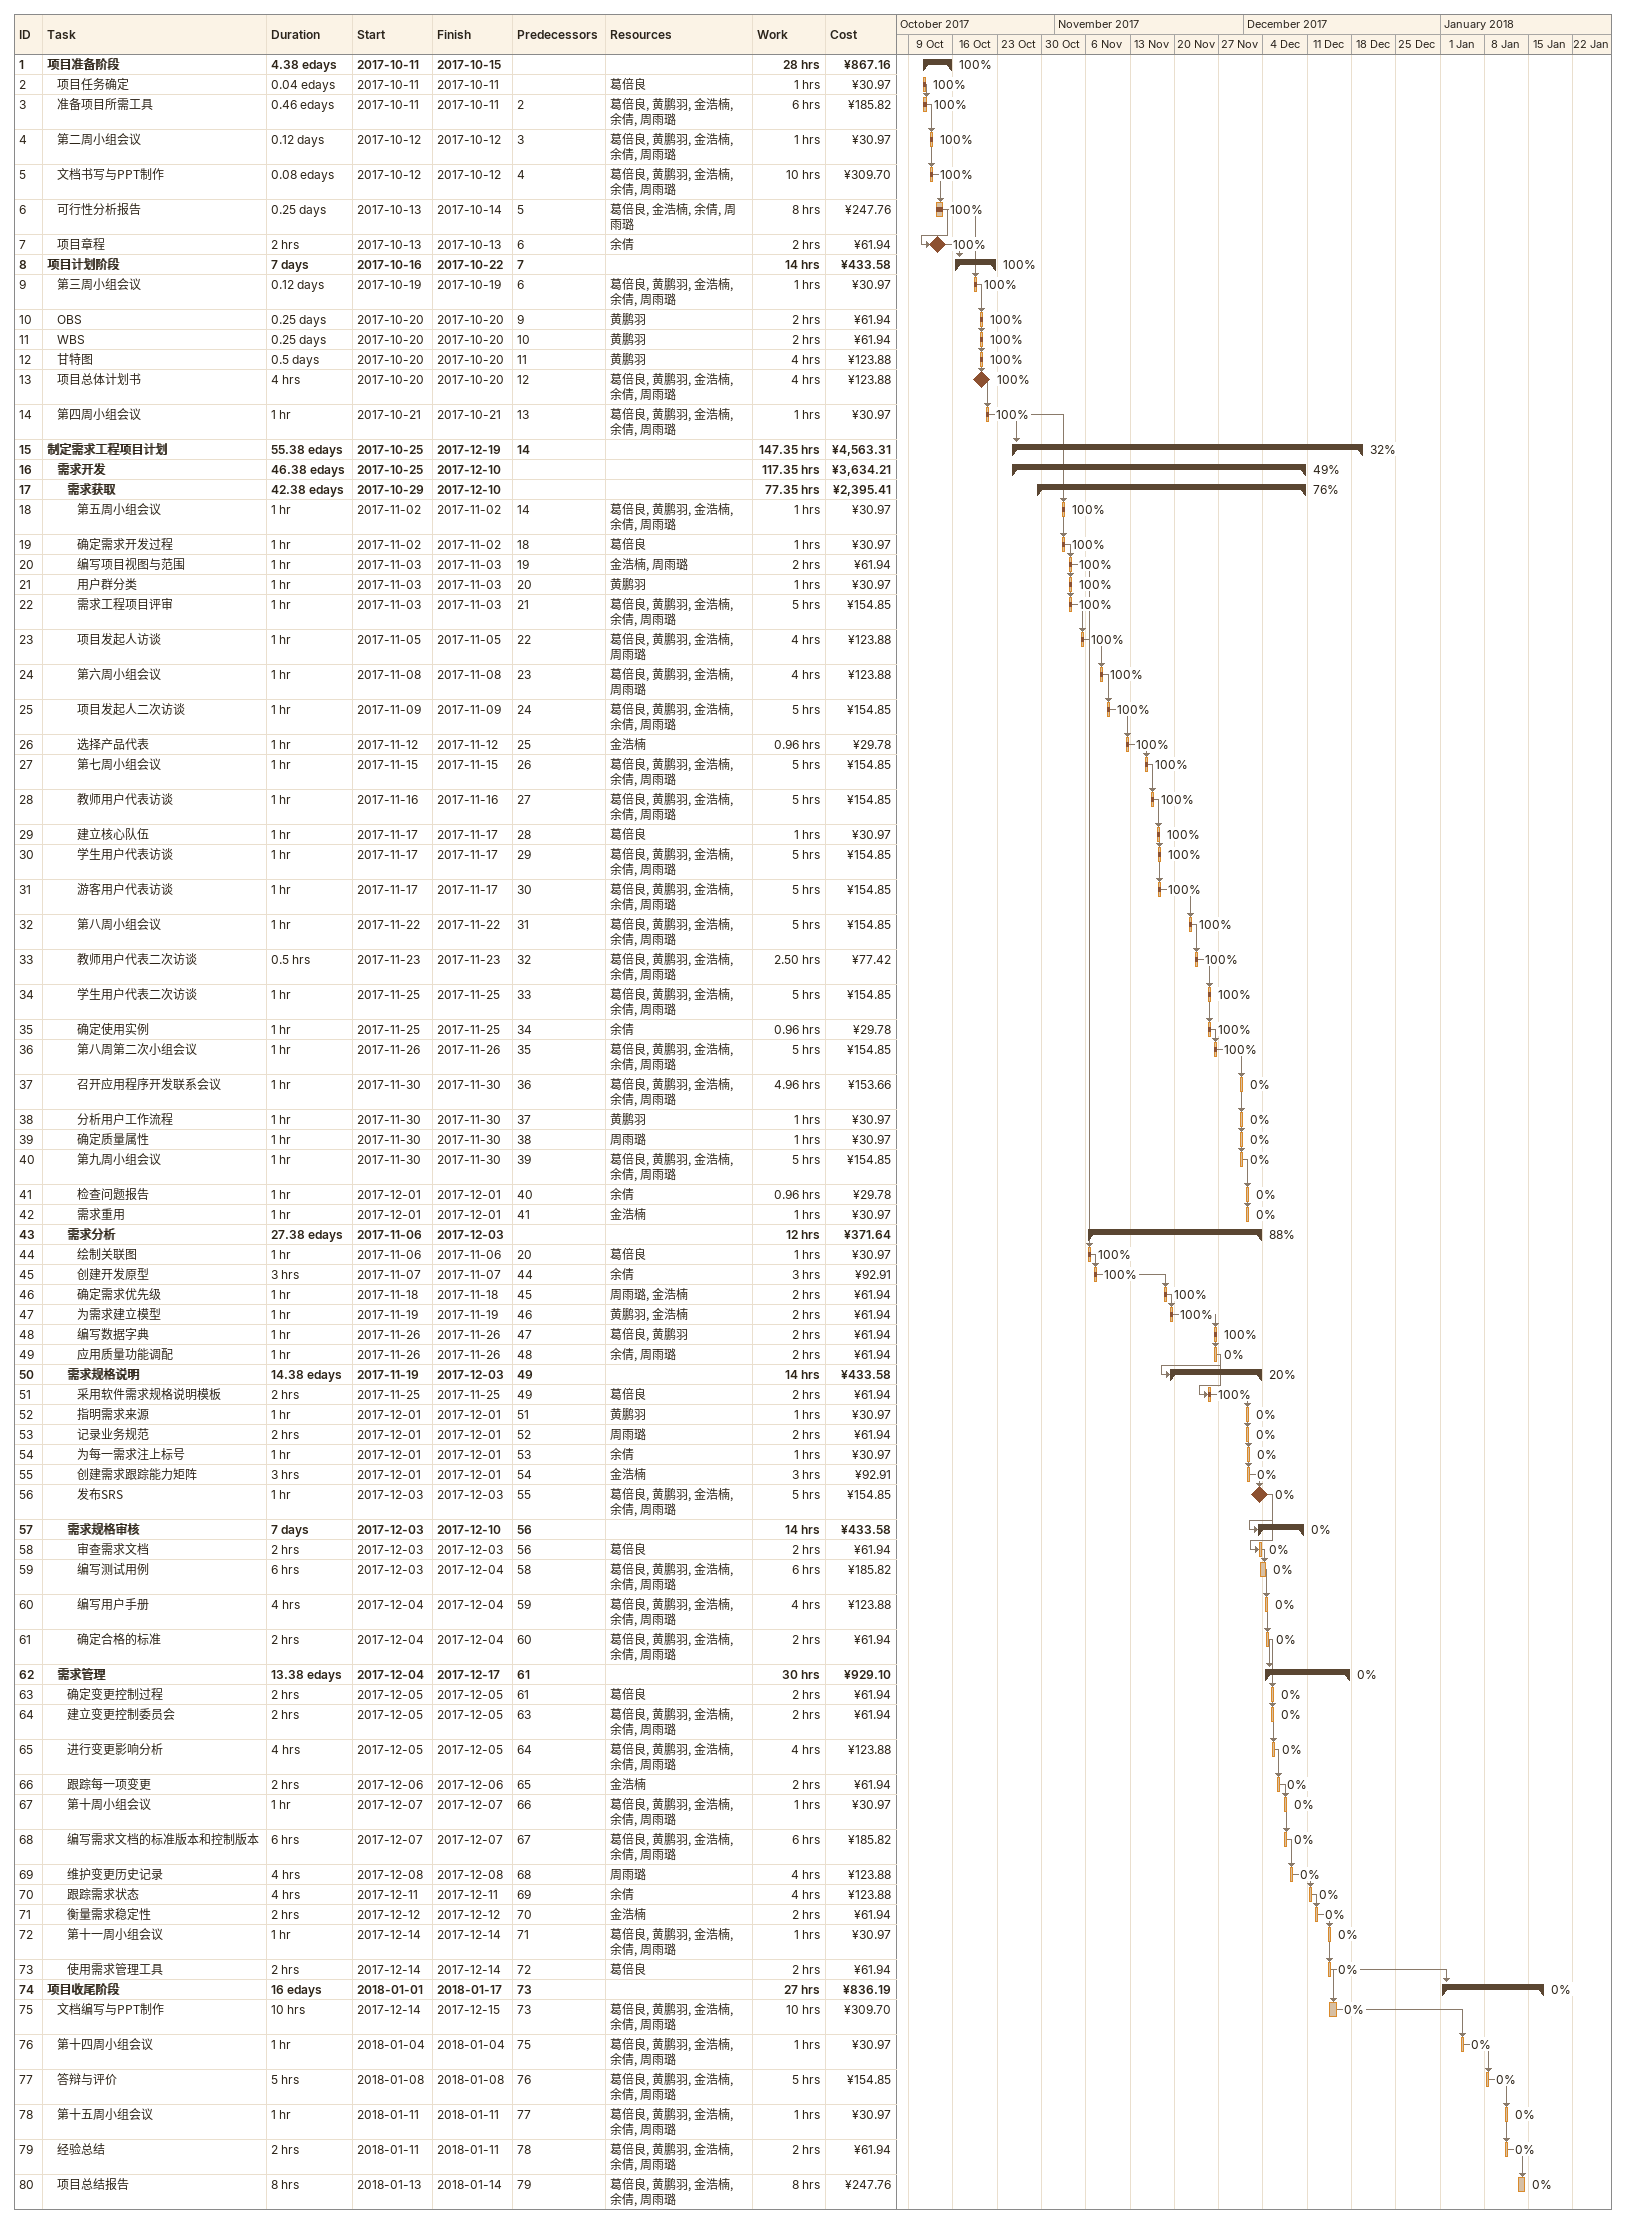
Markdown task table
| ID | Level | Task | Duration | Start | Finish | Predecessors | Resources | % complete | Work (h) | Cost (¥) |
|---|---|---|---|---|---|---|---|---|---|---|
| 1 | 1 | **项目准备阶段** | 4.38ed | 2017-10-11 | 2017-10-15 |  |  | 100 | 28 | 867.16 |
| 2 | 2 | 项目任务确定 | 0.04ed | 2017-10-11 | 2017-10-11 |  | 葛倍良 | 100 | 1 | 30.97 |
| 3 | 2 | 准备项目所需工具 | 0.46ed | 2017-10-11 | 2017-10-11 | 2 | 葛倍良, 黄鹏羽, 金浩楠, 余倩, 周雨璐 | 100 | 6 | 185.82 |
| 4 | 2 | 第二周小组会议 | 0.12d | 2017-10-12 | 2017-10-12 | 3 | 葛倍良, 黄鹏羽, 金浩楠, 余倩, 周雨璐 | 100 | 1 | 30.97 |
| 5 | 2 | 文档书写与PPT制作 | 0.08ed | 2017-10-12 | 2017-10-12 | 4 | 葛倍良, 黄鹏羽, 金浩楠, 余倩, 周雨璐 | 100 | 10 | 309.70 |
| 6 | 2 | 可行性分析报告 | 0.25d | 2017-10-13 | 2017-10-14 | 5 | 葛倍良, 金浩楠, 余倩, 周雨璐 | 100 | 8 | 247.76 |
| 7 | 2 | 项目章程 | 2h | 2017-10-13 | 2017-10-13 | 6 | 余倩 | 100 | 2 | 61.94 |
| 8 | 1 | **项目计划阶段** | 7d | 2017-10-16 | 2017-10-22 | 7 |  | 100 | 14 | 433.58 |
| 9 | 2 | 第三周小组会议 | 0.12d | 2017-10-19 | 2017-10-19 | 6 | 葛倍良, 黄鹏羽, 金浩楠, 余倩, 周雨璐 | 100 | 1 | 30.97 |
| 10 | 2 | OBS | 0.25d | 2017-10-20 | 2017-10-20 | 9 | 黄鹏羽 | 100 | 2 | 61.94 |
| 11 | 2 | WBS | 0.25d | 2017-10-20 | 2017-10-20 | 10 | 黄鹏羽 | 100 | 2 | 61.94 |
| 12 | 2 | 甘特图 | 0.5d | 2017-10-20 | 2017-10-20 | 11 | 黄鹏羽 | 100 | 4 | 123.88 |
| 13 | 2 | 项目总体计划书 | 4h | 2017-10-20 | 2017-10-20 | 12 | 葛倍良, 黄鹏羽, 金浩楠, 余倩, 周雨璐 | 100 | 4 | 123.88 |
| 14 | 2 | 第四周小组会议 | 1h | 2017-10-21 | 2017-10-21 | 13 | 葛倍良, 黄鹏羽, 金浩楠, 余倩, 周雨璐 | 100 | 1 | 30.97 |
| 15 | 1 | **制定需求工程项目计划** | 55.38ed | 2017-10-25 | 2017-12-19 | 14 |  | 32 | 147.35 | 4563.31 |
| 16 | 2 | **需求开发** | 46.38ed | 2017-10-25 | 2017-12-10 |  |  | 49 | 117.35 | 3634.21 |
| 17 | 3 | **需求获取** | 42.38ed | 2017-10-29 | 2017-12-10 |  |  | 76 | 77.35 | 2395.41 |
| 18 | 4 | 第五周小组会议 | 1h | 2017-11-02 | 2017-11-02 | 14 | 葛倍良, 黄鹏羽, 金浩楠, 余倩, 周雨璐 | 100 | 1 | 30.97 |
| 19 | 4 | 确定需求开发过程 | 1h | 2017-11-02 | 2017-11-02 | 18 | 葛倍良 | 100 | 1 | 30.97 |
| 20 | 4 | 编写项目视图与范围 | 1h | 2017-11-03 | 2017-11-03 | 19 | 金浩楠, 周雨璐 | 100 | 2 | 61.94 |
| 21 | 4 | 用户群分类 | 1h | 2017-11-03 | 2017-11-03 | 20 | 黄鹏羽 | 100 | 1 | 30.97 |
| 22 | 4 | 需求工程项目评审 | 1h | 2017-11-03 | 2017-11-03 | 21 | 葛倍良, 黄鹏羽, 金浩楠, 余倩, 周雨璐 | 100 | 5 | 154.85 |
| 23 | 4 | 项目发起人访谈 | 1h | 2017-11-05 | 2017-11-05 | 22 | 葛倍良, 黄鹏羽, 金浩楠, 周雨璐 | 100 | 4 | 123.88 |
| 24 | 4 | 第六周小组会议 | 1h | 2017-11-08 | 2017-11-08 | 23 | 葛倍良, 黄鹏羽, 金浩楠, 周雨璐 | 100 | 4 | 123.88 |
| 25 | 4 | 项目发起人二次访谈 | 1h | 2017-11-09 | 2017-11-09 | 24 | 葛倍良, 黄鹏羽, 金浩楠, 余倩, 周雨璐 | 100 | 5 | 154.85 |
| 26 | 4 | 选择产品代表 | 1h | 2017-11-12 | 2017-11-12 | 25 | 金浩楠 | 100 | 0.96 | 29.78 |
| 27 | 4 | 第七周小组会议 | 1h | 2017-11-15 | 2017-11-15 | 26 | 葛倍良, 黄鹏羽, 金浩楠, 余倩, 周雨璐 | 100 | 5 | 154.85 |
| 28 | 4 | 教师用户代表访谈 | 1h | 2017-11-16 | 2017-11-16 | 27 | 葛倍良, 黄鹏羽, 金浩楠, 余倩, 周雨璐 | 100 | 5 | 154.85 |
| 29 | 4 | 建立核心队伍 | 1h | 2017-11-17 | 2017-11-17 | 28 | 葛倍良 | 100 | 1 | 30.97 |
| 30 | 4 | 学生用户代表访谈 | 1h | 2017-11-17 | 2017-11-17 | 29 | 葛倍良, 黄鹏羽, 金浩楠, 余倩, 周雨璐 | 100 | 5 | 154.85 |
| 31 | 4 | 游客用户代表访谈 | 1h | 2017-11-17 | 2017-11-17 | 30 | 葛倍良, 黄鹏羽, 金浩楠, 余倩, 周雨璐 | 100 | 5 | 154.85 |
| 32 | 4 | 第八周小组会议 | 1h | 2017-11-22 | 2017-11-22 | 31 | 葛倍良, 黄鹏羽, 金浩楠, 余倩, 周雨璐 | 100 | 5 | 154.85 |
| 33 | 4 | 教师用户代表二次访谈 | 0.5h | 2017-11-23 | 2017-11-23 | 32 | 葛倍良, 黄鹏羽, 金浩楠, 余倩, 周雨璐 | 100 | 2.50 | 77.42 |
| 34 | 4 | 学生用户代表二次访谈 | 1h | 2017-11-25 | 2017-11-25 | 33 | 葛倍良, 黄鹏羽, 金浩楠, 余倩, 周雨璐 | 100 | 5 | 154.85 |
| 35 | 4 | 确定使用实例 | 1h | 2017-11-25 | 2017-11-25 | 34 | 余倩 | 100 | 0.96 | 29.78 |
| 36 | 4 | 第八周第二次小组会议 | 1h | 2017-11-26 | 2017-11-26 | 35 | 葛倍良, 黄鹏羽, 金浩楠, 余倩, 周雨璐 | 100 | 5 | 154.85 |
| 37 | 4 | 召开应用程序开发联系会议 | 1h | 2017-11-30 | 2017-11-30 | 36 | 葛倍良, 黄鹏羽, 金浩楠, 余倩, 周雨璐 | 0 | 4.96 | 153.66 |
| 38 | 4 | 分析用户工作流程 | 1h | 2017-11-30 | 2017-11-30 | 37 | 黄鹏羽 | 0 | 1 | 30.97 |
| 39 | 4 | 确定质量属性 | 1h | 2017-11-30 | 2017-11-30 | 38 | 周雨璐 | 0 | 1 | 30.97 |
| 40 | 4 | 第九周小组会议 | 1h | 2017-11-30 | 2017-11-30 | 39 | 葛倍良, 黄鹏羽, 金浩楠, 余倩, 周雨璐 | 0 | 5 | 154.85 |
| 41 | 4 | 检查问题报告 | 1h | 2017-12-01 | 2017-12-01 | 40 | 余倩 | 0 | 0.96 | 29.78 |
| 42 | 4 | 需求重用 | 1h | 2017-12-01 | 2017-12-01 | 41 | 金浩楠 | 0 | 1 | 30.97 |
| 43 | 3 | **需求分析** | 27.38ed | 2017-11-06 | 2017-12-03 |  |  | 88 | 12 | 371.64 |
| 44 | 4 | 绘制关联图 | 1h | 2017-11-06 | 2017-11-06 | 20 | 葛倍良 | 100 | 1 | 30.97 |
| 45 | 4 | 创建开发原型 | 3h | 2017-11-07 | 2017-11-07 | 44 | 余倩 | 100 | 3 | 92.91 |
| 46 | 4 | 确定需求优先级 | 1h | 2017-11-18 | 2017-11-18 | 45 | 周雨璐, 金浩楠 | 100 | 2 | 61.94 |
| 47 | 4 | 为需求建立模型 | 1h | 2017-11-19 | 2017-11-19 | 46 | 黄鹏羽, 金浩楠 | 100 | 2 | 61.94 |
| 48 | 4 | 编写数据字典 | 1h | 2017-11-26 | 2017-11-26 | 47 | 葛倍良, 黄鹏羽 | 100 | 2 | 61.94 |
| 49 | 4 | 应用质量功能调配 | 1h | 2017-11-26 | 2017-11-26 | 48 | 余倩, 周雨璐 | 0 | 2 | 61.94 |
| 50 | 3 | **需求规格说明** | 14.38ed | 2017-11-19 | 2017-12-03 | 49 |  | 20 | 14 | 433.58 |
| 51 | 4 | 采用软件需求规格说明模板 | 2h | 2017-11-25 | 2017-11-25 | 49 | 葛倍良 | 100 | 2 | 61.94 |
| 52 | 4 | 指明需求来源 | 1h | 2017-12-01 | 2017-12-01 | 51 | 黄鹏羽 | 0 | 1 | 30.97 |
| 53 | 4 | 记录业务规范 | 2h | 2017-12-01 | 2017-12-01 | 52 | 周雨璐 | 0 | 2 | 61.94 |
| 54 | 4 | 为每一需求注上标号 | 1h | 2017-12-01 | 2017-12-01 | 53 | 余倩 | 0 | 1 | 30.97 |
| 55 | 4 | 创建需求跟踪能力矩阵 | 3h | 2017-12-01 | 2017-12-01 | 54 | 金浩楠 | 0 | 3 | 92.91 |
| 56 | 4 | 发布SRS | 1h | 2017-12-03 | 2017-12-03 | 55 | 葛倍良, 黄鹏羽, 金浩楠, 余倩, 周雨璐 | 0 | 5 | 154.85 |
| 57 | 3 | **需求规格审核** | 7d | 2017-12-03 | 2017-12-10 | 56 |  | 0 | 14 | 433.58 |
| 58 | 4 | 审查需求文档 | 2h | 2017-12-03 | 2017-12-03 | 56 | 葛倍良 | 0 | 2 | 61.94 |
| 59 | 4 | 编写测试用例 | 6h | 2017-12-03 | 2017-12-04 | 58 | 葛倍良, 黄鹏羽, 金浩楠, 余倩, 周雨璐 | 0 | 6 | 185.82 |
| 60 | 4 | 编写用户手册 | 4h | 2017-12-04 | 2017-12-04 | 59 | 葛倍良, 黄鹏羽, 金浩楠, 余倩, 周雨璐 | 0 | 4 | 123.88 |
| 61 | 4 | 确定合格的标准 | 2h | 2017-12-04 | 2017-12-04 | 60 | 葛倍良, 黄鹏羽, 金浩楠, 余倩, 周雨璐 | 0 | 2 | 61.94 |
| 62 | 2 | **需求管理** | 13.38ed | 2017-12-04 | 2017-12-17 | 61 |  | 0 | 30 | 929.10 |
| 63 | 3 | 确定变更控制过程 | 2h | 2017-12-05 | 2017-12-05 | 61 | 葛倍良 | 0 | 2 | 61.94 |
| 64 | 3 | 建立变更控制委员会 | 2h | 2017-12-05 | 2017-12-05 | 63 | 葛倍良, 黄鹏羽, 金浩楠, 余倩, 周雨璐 | 0 | 2 | 61.94 |
| 65 | 3 | 进行变更影响分析 | 4h | 2017-12-05 | 2017-12-05 | 64 | 葛倍良, 黄鹏羽, 金浩楠, 余倩, 周雨璐 | 0 | 4 | 123.88 |
| 66 | 3 | 跟踪每一项变更 | 2h | 2017-12-06 | 2017-12-06 | 65 | 金浩楠 | 0 | 2 | 61.94 |
| 67 | 3 | 第十周小组会议 | 1h | 2017-12-07 | 2017-12-07 | 66 | 葛倍良, 黄鹏羽, 金浩楠, 余倩, 周雨璐 | 0 | 1 | 30.97 |
| 68 | 3 | 编写需求文档的标准版本和控制版本 | 6h | 2017-12-07 | 2017-12-07 | 67 | 葛倍良, 黄鹏羽, 金浩楠, 余倩, 周雨璐 | 0 | 6 | 185.82 |
| 69 | 3 | 维护变更历史记录 | 4h | 2017-12-08 | 2017-12-08 | 68 | 周雨璐 | 0 | 4 | 123.88 |
| 70 | 3 | 跟踪需求状态 | 4h | 2017-12-11 | 2017-12-11 | 69 | 余倩 | 0 | 4 | 123.88 |
| 71 | 3 | 衡量需求稳定性 | 2h | 2017-12-12 | 2017-12-12 | 70 | 金浩楠 | 0 | 2 | 61.94 |
| 72 | 3 | 第十一周小组会议 | 1h | 2017-12-14 | 2017-12-14 | 71 | 葛倍良, 黄鹏羽, 金浩楠, 余倩, 周雨璐 | 0 | 1 | 30.97 |
| 73 | 3 | 使用需求管理工具 | 2h | 2017-12-14 | 2017-12-14 | 72 | 葛倍良 | 0 | 2 | 61.94 |
| 74 | 1 | **项目收尾阶段** | 16ed | 2018-01-01 | 2018-01-17 | 73 |  | 0 | 27 | 836.19 |
| 75 | 2 | 文档编写与PPT制作 | 10h | 2017-12-14 | 2017-12-15 | 73 | 葛倍良, 黄鹏羽, 金浩楠, 余倩, 周雨璐 | 0 | 10 | 309.70 |
| 76 | 2 | 第十四周小组会议 | 1h | 2018-01-04 | 2018-01-04 | 75 | 葛倍良, 黄鹏羽, 金浩楠, 余倩, 周雨璐 | 0 | 1 | 30.97 |
| 77 | 2 | 答辩与评价 | 5h | 2018-01-08 | 2018-01-08 | 76 | 葛倍良, 黄鹏羽, 金浩楠, 余倩, 周雨璐 | 0 | 5 | 154.85 |
| 78 | 2 | 第十五周小组会议 | 1h | 2018-01-11 | 2018-01-11 | 77 | 葛倍良, 黄鹏羽, 金浩楠, 余倩, 周雨璐 | 0 | 1 | 30.97 |
| 79 | 2 | 经验总结 | 2h | 2018-01-11 | 2018-01-11 | 78 | 葛倍良, 黄鹏羽, 金浩楠, 余倩, 周雨璐 | 0 | 2 | 61.94 |
| 80 | 2 | 项目总结报告 | 8h | 2018-01-13 | 2018-01-14 | 79 | 葛倍良, 黄鹏羽, 金浩楠, 余倩, 周雨璐 | 0 | 8 | 247.76 |
